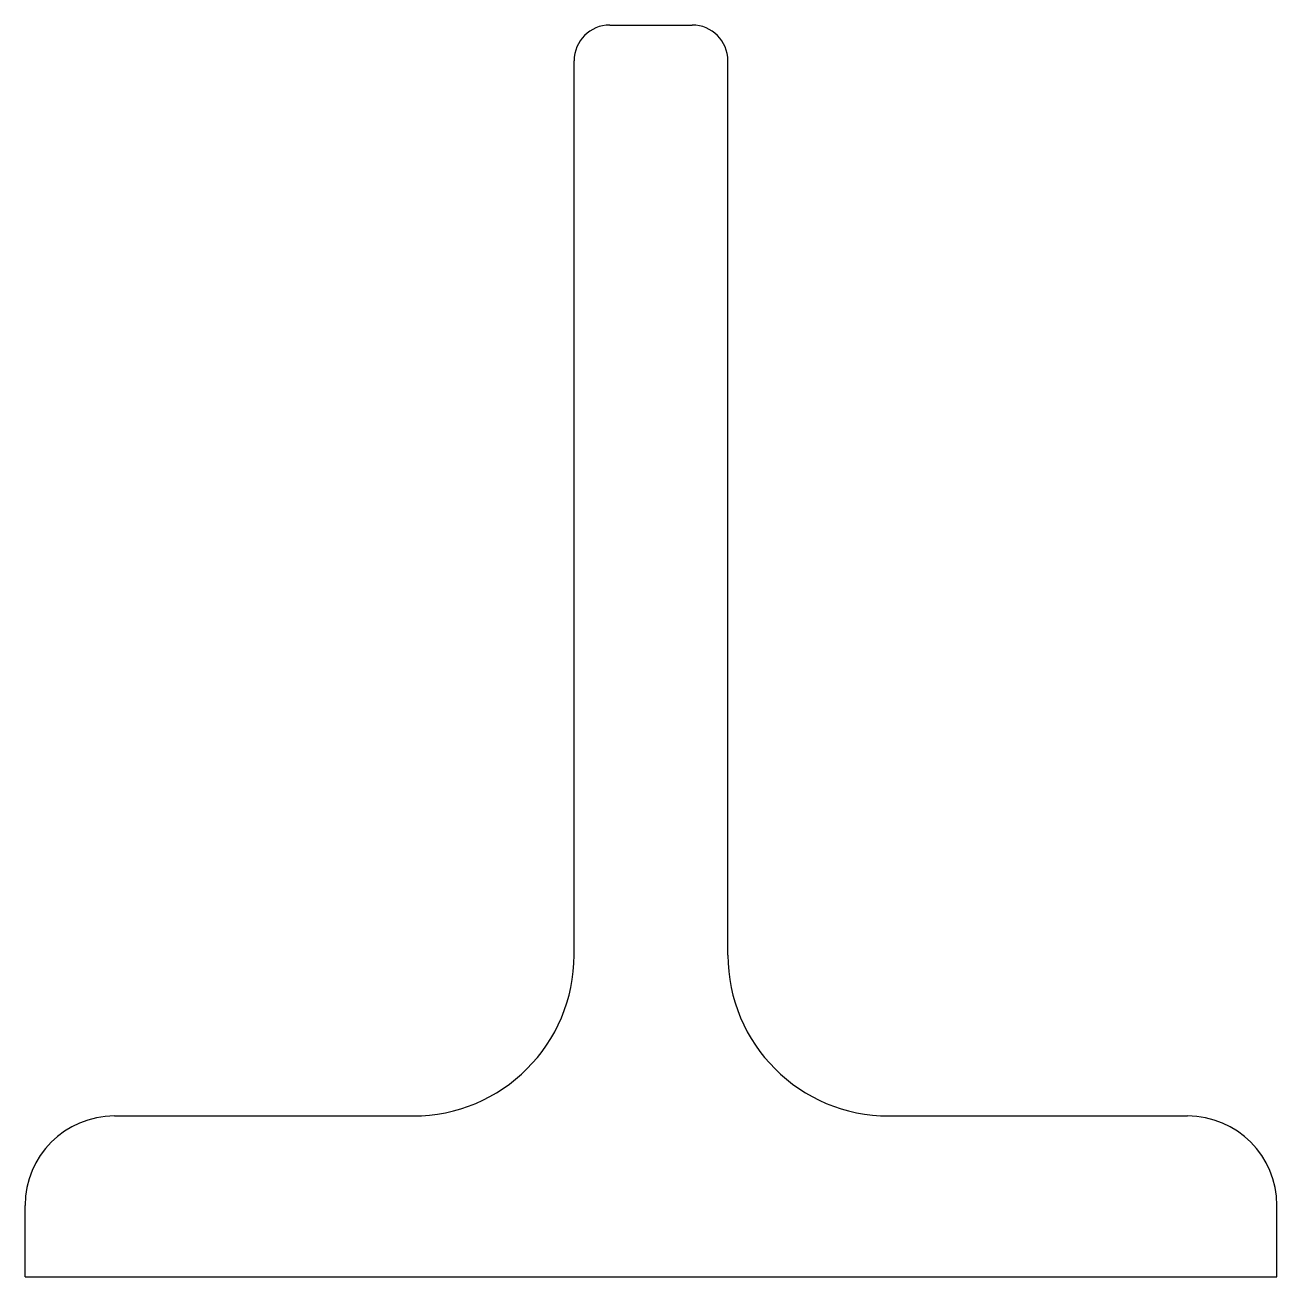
# Model space of a CAD drawing. Extents: x -17.5 to 17.5, y 0 to 35.
import ezdxf

# ---------------------------------------------------------------- set-up
doc = ezdxf.new("R2010")
doc.units = 0

msp = doc.modelspace()

# ---------------------------------------------------------------- linework, layer by layer
for p, q in [((-1.15, 35), (1.15, 35)), ((-2.15, 9), (-2.15, 34)), ((2.15, 9), (2.15, 34)), ((-15, 4.5), (-6.65, 4.5)), ((6.65, 4.5), (15, 4.5)), ((-17.5, 0), (-17.5, 2)), ((17.5, 0), (17.5, 2)), ((-17.5, 0), (17.5, 0))]:
    msp.add_line(p, q)
for centre, radius, start, end in [((-1.15, 34), 1, 90, 180), ((1.15, 34), 1, 0, 90), ((-6.65, 9), 4.5, 270, 0), ((6.65, 9), 4.5, 180, 270), ((-15, 2), 2.5, 90, 180), ((15, 2), 2.5, 0, 90)]:
    msp.add_arc(centre, radius, start, end)

doc.saveas('drawing.dxf')
